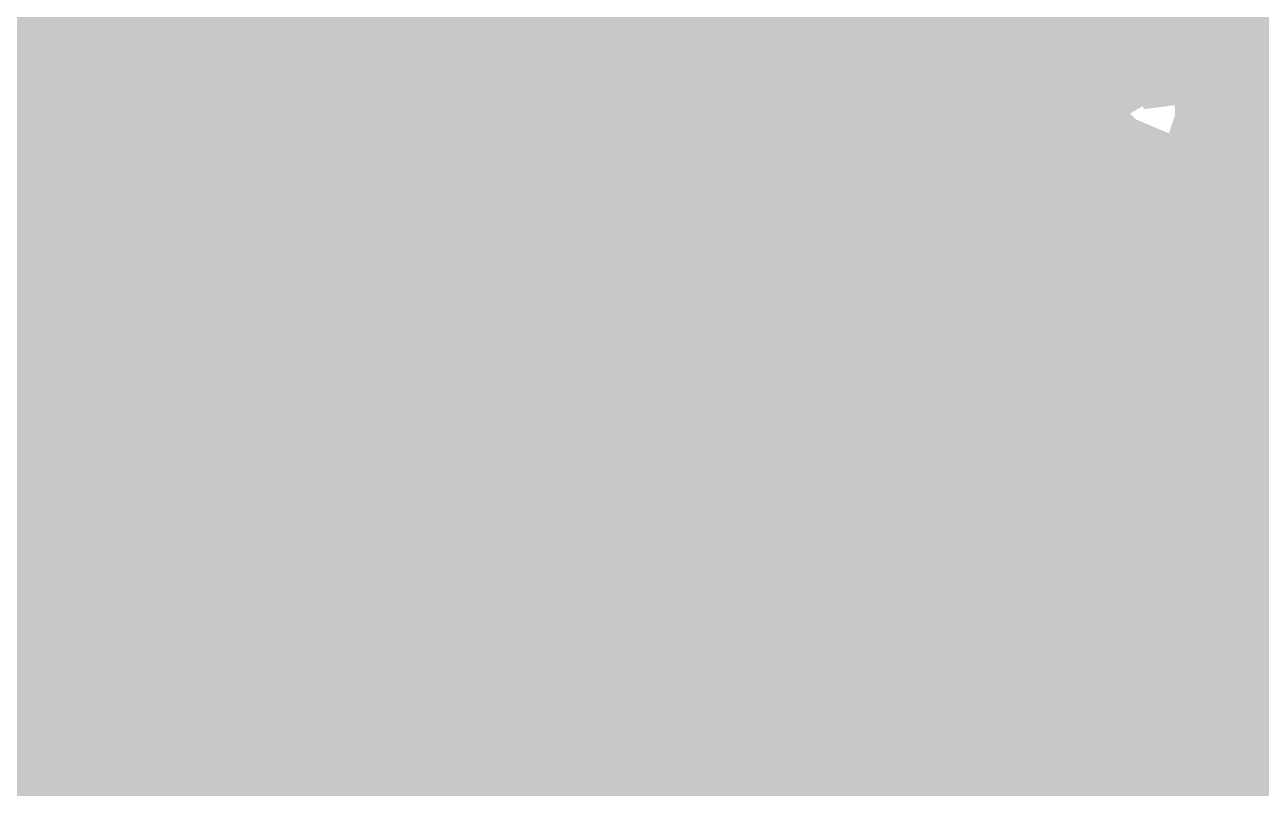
# Model space of a CAD drawing. Header units: millimetres. Extents: x -0.5 to 77.7, y -66.2 to -6.
# Drawn here: x 45.889 to 47.297, y -24.088 to -23.218 of the extents above; entities that cross this region are included whole.
import ezdxf

# ---------------------------------------------------------------- set-up
doc = ezdxf.new("R2010")
doc.units = ezdxf.units.MM
doc.header["$MEASUREMENT"] = 0
for name, color, linetype, true_color in [('Inner1', 7, 'Continuous', 0x999966), ('Inner2', 7, 'Continuous', 0x008000), ('Top-Silkscreen-Layer', 7, 'Continuous', 0xffcc00)]:
    doc.layers.add(name, color=color, linetype=linetype, true_color=true_color)

msp = doc.modelspace()

# ---------------------------------------------------------------- hatches: boundary and pattern name
at = {"layer": 'Inner1'}
msp.add_hatch(color=256, dxfattribs=at).paths.add_polyline_path([(77.23901447802896, -6.454152908305818), (77.23901447802896, -65.68199136398273), (-0.022860045720091406, -65.68199136398273), (-0.02286004572008509, -6.454152908305818)])
at = {"layer": 'Top-Silkscreen-Layer'}
for points in [[(47.123685983692106, -23.239298036404893), (47.11830117223861, -23.257016662410116), (47.125825938243786, -23.27370115570151), (47.13335070424896, -23.29039293161765), (47.148304986056715, -23.29039293161765), (47.16325926786447, -23.29039293161765), (47.17101898436939, -23.271727564395544), (47.178778700874304, -23.25306219717344), (47.173558989771976, -23.23731716247418), (47.168339278669656, -23.22157941039967), (47.14870503690763, -23.22157941039967), (47.129070795145594, -23.22157941039967)], [(47.22797225550898, -23.2362903123851), (47.233115766449224, -23.276075291368464), (47.243136087762444, -23.2864748795047), (47.25518206338423, -23.280182691724793), (47.24535859248971, -23.22157941039967), (47.23284906588196, -23.22157941039967)], [(47.14059606965985, -23.334729551066808), (47.149721039068666, -23.399340997806767), (47.173095438786, -23.36285504783301), (47.15398824814501, -23.331197478065352)], [(47.23431591900195, -23.343432287637395), (47.25154350564502, -23.386851296368647), (47.26559608553486, -23.385008792308092), (47.2672089889655, -23.36889234374683)], [(47.13431590630194, -23.458119062125775), (47.13018204750923, -23.4964329509106), (47.16974898166809, -23.490235437252384), (47.17490519263535, -23.480782590333032), (47.16638347450966, -23.465867774854736)], [(47.13902761632375, -23.57168431240339), (47.127457891714954, -23.577007911092178), (47.12902634505105, -23.595695126188517), (47.13059479838716, -23.61438234128486), (47.148095435611005, -23.61438234128486), (47.16559607283486, -23.61438234128486), (47.1672089762655, -23.598265892723596), (47.15373424760475, -23.566003865102086)]]:
    msp.add_hatch(color=256, dxfattribs=at).paths.add_polyline_path(points)

# ---------------------------------------------------------------- linework, layer by layer
at = {"layer": 'Inner2', "const_width": 0.4}
msp.add_lwpolyline([(40.25908051816104, -23.749047498095), (51.30810261620524, -23.749047498095)], dxfattribs=at)
at = {"layer": 'Top-Silkscreen-Layer', "const_width": 0.25400050800101603}
for points in [[(46.62599097509495, -22.779152674500263), (46.67715303391663, -22.825681363997745), (46.649149474353074, -22.762832312446132), (46.63335064074896, -22.762832312446132)], [(47.42126666664614, -22.9983523967079), (47.42036496472822, -23.05267349468281), (47.47273352611614, -23.051639361968984)], [(47.320364952028214, -23.000544466756228), (47.34751125976841, -23.0667508083154), (47.38330628590442, -23.015590369479938)], [(47.23156636315365, -23.117124723678376), (47.25074975395671, -23.17475941591238), (47.26541193514317, -23.172836802979635), (47.270339545624196, -23.156676658669898), (47.27526715610522, -23.14051651436016), (47.26776144014056, -23.125135610898166)], [(47.23431591900195, -23.343432287637395), (47.25154350564502, -23.386851296368647), (47.26559608553486, -23.385008792308092), (47.2672089889655, -23.36889234374683)], [(47.1392625668235, -23.1060260035666), (47.12085387766822, -23.125426915887978), (47.1137736126085, -23.14109912433978), (47.12117137834354, -23.158104053119967), (47.138329114838044, -23.178655620151098), (47.17501949287846, -23.158104053119967), (47.182410908600005, -23.14109912433978), (47.175584644080544, -23.126002243242855), (47.1530928962406, -23.101816646463842)], [(47.31845359796277, -23.11906190186062), (47.30859837700072, -23.13763987758578), (47.31710104508589, -23.154309805627687), (47.37548941927795, -23.157018942032924), (47.383103085472214, -23.13951151214531), (47.37410511633354, -23.121763755641112), (47.36510714719486, -23.104023281761652), (47.34670480805309, -23.102253603948554), (47.32830881892482, -23.10047664351071)], [(47.42578787626275, -23.11579928597474), (47.44619681967257, -23.17909986026056), (47.460395449873054, -23.175706157129266), (47.47309547688601, -23.158497314856213), (47.47930579009534, -23.141295755207903), (47.47309547688601, -23.124094195559596), (47.460395449873054, -23.106892635911287), (47.44619681967257, -23.10349165015525)], [(47.52827074424379, -23.34735762237509), (47.55309294704061, -23.38818401669703), (47.565596123634855, -23.38454998694914), (47.56727252720057, -23.367858211033003)], [(47.14059606965985, -23.334729551066808), (47.149721039068666, -23.399340997806767), (47.173095438786, -23.36285504783301), (47.15398824814501, -23.331197478065352)], [(47.434239744239875, -23.220159298574345), (47.420269714525624, -23.239494667273014), (47.412662398344864, -23.25638307405728), (47.42321612079263, -23.27338800283746), (47.433776193253905, -23.29039293161765), (47.448260574062175, -23.29039293161765), (47.47309547688601, -23.251328932484064)], [(47.123685983692106, -23.239298036404893), (47.11830117223861, -23.257016662410116), (47.125825938243786, -23.27370115570151), (47.13335070424896, -23.29039293161765), (47.148304986056715, -23.29039293161765), (47.16325926786447, -23.29039293161765), (47.17101898436939, -23.271727564395544), (47.178778700874304, -23.25306219717344), (47.173558989771976, -23.23731716247418), (47.168339278669656, -23.22157941039967), (47.14870503690763, -23.22157941039967), (47.129070795145594, -23.22157941039967)], [(47.22797225550898, -23.2362903123851), (47.233115766449224, -23.276075291368464), (47.243136087762444, -23.2864748795047), (47.25518206338423, -23.280182691724793), (47.24535859248971, -23.22157941039967), (47.23284906588196, -23.22157941039967)], [(47.33378888058091, -23.220355929442466), (47.32053005237939, -23.238919339918137), (47.313183086752396, -23.25522513672278), (47.32188895526978, -23.27298017585173), (47.33059482378716, -23.29073521498068), (47.348057360929964, -23.289125754911975), (47.36552624808628, -23.287523577468015), (47.371774661376655, -23.2724922399938), (47.378023074667034, -23.257460902519576), (47.37275256345666, -23.24012097300111), (47.36748205224628, -23.222773760857894), (47.35358822269411, -23.220436038314663)], [(47.52797229360898, -23.465663861361868), (47.55178484425827, -23.503140248300987), (47.565596123634855, -23.49893817382297), (47.56712012687642, -23.484263684961267)], [(47.322517606606915, -23.352033067461548), (47.317183595261476, -23.367807232659786), (47.32404795986198, -23.38213943815846), (47.37293671384835, -23.364646573520343), (47.344469603298805, -23.336266184888053), (47.32784526793885, -23.336266184888053)], [(47.42251761930692, -23.352033067461548), (47.417183607961476, -23.367807232659786), (47.424054322575486, -23.38213943815846), (47.47309547688601, -23.365192770376236), (47.44446961599881, -23.336266184888053), (47.427845280638856, -23.336266184888053)], [(47.331071074800136, -23.452140027209918), (47.333115779149225, -23.50544884034523), (47.34313610046245, -23.515848428481466), (47.35548052671904, -23.509403305581912), (47.368669504771994, -23.463653856932176)], [(47.13431590630194, -23.458119062125775), (47.13018204750923, -23.4964329509106), (47.16974898166809, -23.490235437252384), (47.17490519263535, -23.480782590333032), (47.16638347450966, -23.465867774854736)], [(47.427972280908975, -23.58035063585025), (47.451784831558264, -23.61782702278937), (47.46559611093486, -23.613624948311355), (47.46727251450057, -23.59707882489012)], [(47.33448103205312, -23.68749261110255), (47.3508386668458, -23.730991728705995), (47.36559609823485, -23.729069115773246), (47.367272501800564, -23.712144295865254)], [(47.42776908047678, -23.69564915081724), (47.45560753968917, -23.729578899505416), (47.46809801625641, -23.725981282881254), (47.46809801625641, -23.712166143739495)], [(47.32784526793885, -23.580729332337008), (47.32588946377886, -23.60685210729826), (47.32894382027548, -23.61788528378733), (47.347269959255165, -23.616130171223723), (47.36559609823485, -23.61438234128486), (47.3672090016655, -23.598265892723596)], [(47.13902761632375, -23.57168431240339), (47.127457891714954, -23.577007911092178), (47.12902634505105, -23.595695126188517), (47.13059479838716, -23.61438234128486), (47.148095435611005, -23.61438234128486), (47.16559607283486, -23.61438234128486), (47.1672089762655, -23.598265892723596), (47.15373424760475, -23.566003865102086)]]:
    msp.add_lwpolyline(points, close=True, dxfattribs=at)

doc.saveas('drawing.dxf')
